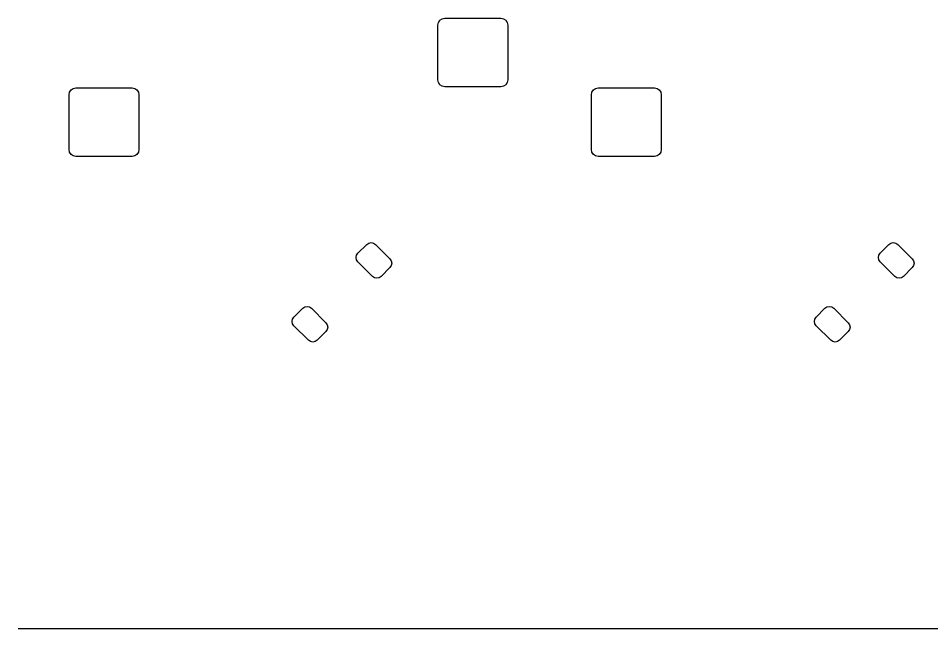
# Model space of a CAD drawing. Extents: x 101 to 518, y -308 to -134.
# Drawn here: x 453.68 to 487, y -271.9 to -249.63 of the extents above; entities that cross this region are included whole.
import ezdxf

# ---------------------------------------------------------------- set-up
doc = ezdxf.new("R2010")
doc.units = 0
doc.layers.add('BLACK', color=7, linetype='CONTINUOUS')

msp = doc.modelspace()

# ---------------------------------------------------------------- linework, layer by layer
at = {"layer": 'BLACK', "linetype": 'CONTINUOUS'}
for p, q in [((468.982648, -249.876553), (469.001678, -249.780882)), ((468.982648, -251.876553), (468.982648, -249.876553)), ((469.001678, -249.780882), (469.055871, -249.699776)), ((469.055871, -249.699776), (469.136977, -249.645583)), ((469.136977, -249.645583), (469.232648, -249.626553)), ((469.232648, -249.626553), (471.282648, -249.626553)), ((471.282648, -249.626553), (471.378319, -249.645583)), ((471.378319, -249.645583), (471.459425, -249.699776)), ((471.459425, -249.699776), (471.513618, -249.780882)), ((471.513618, -249.780882), (471.532648, -249.876553)), ((471.532648, -249.876553), (471.532648, -251.876553)), ((469.001678, -251.972224), (468.982648, -251.876553)), ((471.532648, -251.876553), (471.513618, -251.972224)), ((455.605871, -252.239776), (455.686977, -252.185583)), ((455.686977, -252.185583), (455.782648, -252.166553)), ((455.782648, -252.166553), (457.832648, -252.166553)), ((457.832648, -252.166553), (457.928319, -252.185583)), ((457.928319, -252.185583), (458.009425, -252.239776)), ((469.055871, -252.05333), (469.001678, -251.972224)), ((469.136977, -252.107523), (469.055871, -252.05333)), ((469.232648, -252.126553), (469.136977, -252.107523)), ((471.282648, -252.126553), (469.232648, -252.126553)), ((471.378319, -252.107523), (471.282648, -252.126553)), ((471.459425, -252.05333), (471.378319, -252.107523)), ((471.513618, -251.972224), (471.459425, -252.05333)), ((474.655871, -252.239776), (474.736977, -252.185583)), ((474.736977, -252.185583), (474.832648, -252.166553)), ((474.832648, -252.166553), (476.882648, -252.166553)), ((476.882648, -252.166553), (476.978319, -252.185583)), ((476.978319, -252.185583), (477.059425, -252.239776)), ((455.532648, -252.416553), (455.551678, -252.320882)), ((455.532648, -254.416553), (455.532648, -252.416553)), ((455.551678, -252.320882), (455.605871, -252.239776)), ((458.009425, -252.239776), (458.063618, -252.320882)), ((458.063618, -252.320882), (458.082648, -252.416553)), ((458.082648, -252.416553), (458.082648, -254.416553)), ((474.582648, -252.416553), (474.601678, -252.320882)), ((474.582648, -254.416553), (474.582648, -252.416553)), ((474.601678, -252.320882), (474.655871, -252.239776)), ((477.059425, -252.239776), (477.113618, -252.320882)), ((477.113618, -252.320882), (477.132648, -252.416553)), ((477.132648, -252.416553), (477.132648, -254.416553)), ((455.551678, -254.512224), (455.532648, -254.416553)), ((455.605871, -254.59333), (455.551678, -254.512224)), ((458.063618, -254.512224), (458.009425, -254.59333)), ((458.082648, -254.416553), (458.063618, -254.512224)), ((474.601678, -254.512224), (474.582648, -254.416553)), ((474.655871, -254.59333), (474.601678, -254.512224)), ((477.113618, -254.512224), (477.059425, -254.59333)), ((477.132648, -254.416553), (477.113618, -254.512224)), ((455.686977, -254.647523), (455.605871, -254.59333)), ((455.782648, -254.666553), (455.686977, -254.647523)), ((457.832648, -254.666553), (455.782648, -254.666553)), ((457.928319, -254.647523), (457.832648, -254.666553)), ((458.009425, -254.59333), (457.928319, -254.647523)), ((474.736977, -254.647523), (474.655871, -254.59333)), ((474.832648, -254.666553), (474.736977, -254.647523)), ((476.882648, -254.666553), (474.832648, -254.666553)), ((476.978319, -254.647523), (476.882648, -254.666553)), ((477.059425, -254.59333), (476.978319, -254.647523)), ((466.06958, -258.192722), (466.387778, -257.874524)), ((466.387778, -257.874524), (466.460773, -257.82575)), ((466.460773, -257.82575), (466.546877, -257.808623)), ((466.546877, -257.808623), (466.632981, -257.82575)), ((466.632981, -257.82575), (466.705976, -257.874524)), ((466.705976, -257.874524), (467.236306, -258.404854)), ((485.11958, -258.192722), (485.437778, -257.874524)), ((485.437778, -257.874524), (485.510773, -257.82575)), ((485.510773, -257.82575), (485.596877, -257.808623)), ((485.596877, -257.808623), (485.682981, -257.82575)), ((485.682981, -257.82575), (485.755976, -257.874524)), ((485.755976, -257.874524), (486.286306, -258.404854)), ((466.020806, -258.265717), (466.06958, -258.192722)), ((485.070806, -258.265717), (485.11958, -258.192722)), ((466.003679, -258.351821), (466.020806, -258.265717)), ((466.020806, -258.437925), (466.003679, -258.351821)), ((466.06958, -258.51092), (466.020806, -258.437925)), ((466.59991, -259.04125), (466.06958, -258.51092)), ((467.236306, -258.404854), (467.28508, -258.477849)), ((467.28508, -258.477849), (467.302207, -258.563953)), ((485.053679, -258.351821), (485.070806, -258.265717)), ((485.070806, -258.437925), (485.053679, -258.351821)), ((485.11958, -258.51092), (485.070806, -258.437925)), ((485.64991, -259.04125), (485.11958, -258.51092)), ((486.286306, -258.404854), (486.33508, -258.477849)), ((486.33508, -258.477849), (486.352207, -258.563953)), ((467.236306, -258.723052), (466.918108, -259.04125)), ((467.28508, -258.650057), (467.236306, -258.723052)), ((467.302207, -258.563953), (467.28508, -258.650057)), ((486.286306, -258.723052), (485.968108, -259.04125)), ((486.33508, -258.650057), (486.286306, -258.723052)), ((486.352207, -258.563953), (486.33508, -258.650057)), ((466.672905, -259.090024), (466.59991, -259.04125)), ((466.759009, -259.107151), (466.672905, -259.090024)), ((466.845113, -259.090024), (466.759009, -259.107151)), ((466.918108, -259.04125), (466.845113, -259.090024)), ((485.722905, -259.090024), (485.64991, -259.04125)), ((485.809009, -259.107151), (485.722905, -259.090024)), ((485.895113, -259.090024), (485.809009, -259.107151)), ((485.968108, -259.04125), (485.895113, -259.090024)), ((463.736128, -260.526174), (464.054326, -260.207976)), ((464.054326, -260.207976), (464.127321, -260.159202)), ((464.127321, -260.159202), (464.213425, -260.142075)), ((464.213425, -260.142075), (464.299529, -260.159202)), ((464.299529, -260.159202), (464.372524, -260.207976)), ((464.372524, -260.207976), (464.902854, -260.738306)), ((482.786128, -260.526174), (483.104326, -260.207976)), ((483.104326, -260.207976), (483.177321, -260.159202)), ((483.177321, -260.159202), (483.263425, -260.142075)), ((483.263425, -260.142075), (483.349529, -260.159202)), ((483.349529, -260.159202), (483.422524, -260.207976)), ((483.422524, -260.207976), (483.952854, -260.738306)), ((463.687354, -260.599169), (463.736128, -260.526174)), ((482.737354, -260.599169), (482.786128, -260.526174)), ((463.670227, -260.685273), (463.687354, -260.599169)), ((463.687354, -260.771377), (463.670227, -260.685273)), ((463.736128, -260.844372), (463.687354, -260.771377)), ((464.266458, -261.374702), (463.736128, -260.844372)), ((464.902854, -260.738306), (464.951628, -260.811301)), ((464.951628, -260.811301), (464.968755, -260.897405)), ((482.720227, -260.685273), (482.737354, -260.599169)), ((482.737354, -260.771377), (482.720227, -260.685273)), ((482.786128, -260.844372), (482.737354, -260.771377)), ((483.316458, -261.374702), (482.786128, -260.844372)), ((483.952854, -260.738306), (484.001628, -260.811301)), ((484.001628, -260.811301), (484.018755, -260.897405)), ((464.902854, -261.056504), (464.584656, -261.374702)), ((464.951628, -260.983509), (464.902854, -261.056504)), ((464.968755, -260.897405), (464.951628, -260.983509)), ((483.952854, -261.056504), (483.634656, -261.374702)), ((484.001628, -260.983509), (483.952854, -261.056504)), ((484.018755, -260.897405), (484.001628, -260.983509)), ((464.339453, -261.423476), (464.266458, -261.374702)), ((464.425557, -261.440603), (464.339453, -261.423476)), ((464.511661, -261.423476), (464.425557, -261.440603)), ((464.584656, -261.374702), (464.511661, -261.423476)), ((483.389453, -261.423476), (483.316458, -261.374702)), ((483.475557, -261.440603), (483.389453, -261.423476)), ((483.561661, -261.423476), (483.475557, -261.440603)), ((483.634656, -261.374702), (483.561661, -261.423476)), ((511.80974, -271.896311), (453.679714, -271.896311))]:
    msp.add_line(p, q, dxfattribs=at)

doc.saveas('drawing.dxf')
